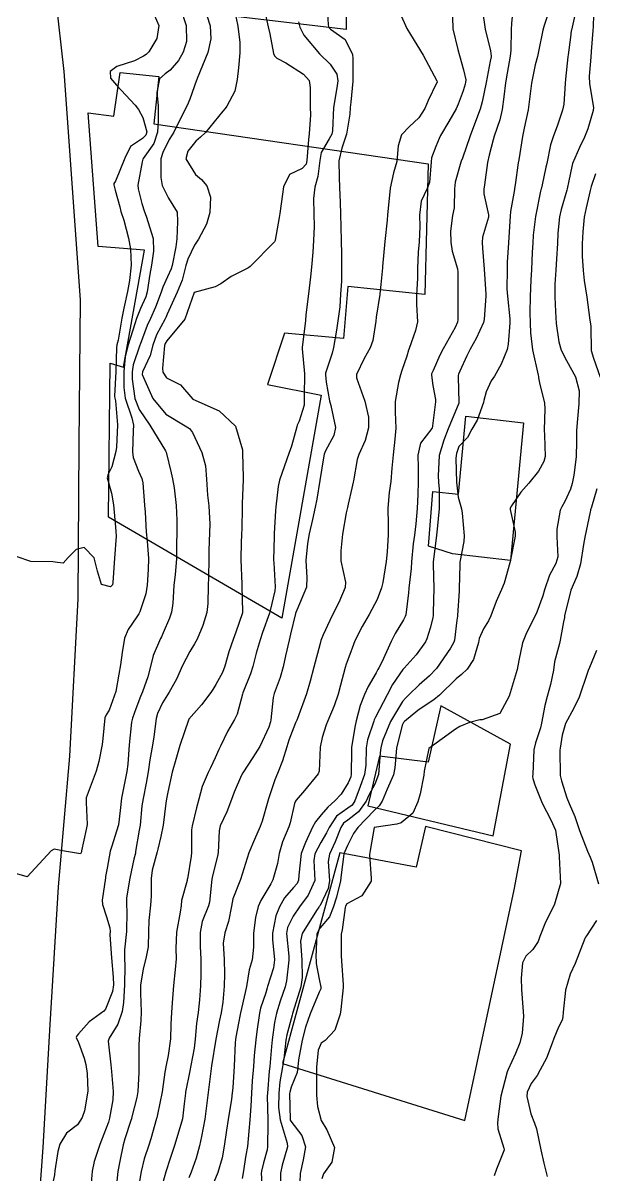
# Model space of a CAD drawing. Header units: metres. Extents: x 307586 to 320046, y 7427249 to 7434250.
# Drawn here: x 318878.8 to 318921.6, y 7429525 to 7429611.4 of the extents above; entities that cross this region are included whole.
import ezdxf

# ---------------------------------------------------------------- set-up
doc = ezdxf.new("R2010")
doc.units = ezdxf.units.M
doc.header["$MEASUREMENT"] = 0
for name, color, linetype in [('Curvas de Nivel 1m', 11, 'Continuous'), ('Curvas de Nivel 5m', 15, 'Continuous'), ('Edificações', 30, 'Continuous'), ('Vias Primárias', 230, 'Continuous')]:
    doc.layers.add(name, color=color, linetype=linetype)

msp = doc.modelspace()

# ---------------------------------------------------------------- linework, layer by layer
at = {"layer": 'Curvas de Nivel 1m', "flags": 128}
for points, elevation in [([(318888.301, 7429612.862), (318889.002, 7429611.259), (318888.852, 7429610.271), (318888.243, 7429609.266), (318888.045, 7429609.074), (318887.85, 7429608.949), (318887.166, 7429608.6), (318885.842, 7429608.18), (318885.355, 7429607.788), (318885.378, 7429607.305), (318885.825, 7429606.78), (318887.21, 7429605.279), (318887.466, 7429604.942), (318887.794, 7429604.357), (318888.084, 7429603.267), (318888.031, 7429603.015), (318887.776, 7429602.776), (318886.869, 7429602.18), (318886.44, 7429601.29), (318885.736, 7429599.571), (318885.629, 7429599.406), (318885.618, 7429599.301), (318885.729, 7429598.907), (318886.059, 7429597.637), (318886.155, 7429597.293), (318886.359, 7429596.635), (318886.73, 7429595.284), (318886.872, 7429594.479), (318886.923, 7429593.281), (318886.804, 7429592.124), (318886.642, 7429591.285), (318886.373, 7429590.042), (318886.208, 7429589.291), (318885.94, 7429587.638), (318885.854, 7429587.296), (318885.817, 7429587.069), (318885.763, 7429585.297), (318885.681, 7429583.435), (318885.699, 7429583.298), (318885.754, 7429583.083), (318885.906, 7429581.294), (318885.813, 7429579.613), (318885.769, 7429579.296), (318885.481, 7429578.132), (318885.189, 7429577.589), (318885.123, 7429577.303), (318885.456, 7429576.173), (318885.601, 7429575.298), (318885.734, 7429573.604), (318885.764, 7429573.295), (318885.783, 7429572.929), (318885.662, 7429571.296), (318885.544, 7429569.467), (318885.508, 7429569.298), (318885.371, 7429569.148), (318884.706, 7429569.307), (318884.382, 7429570.311), (318884.142, 7429571.313), (318883.405, 7429572.097), (318882.783, 7429571.946), (318882.182, 7429571.332), (318881.821, 7429570.903), (318881.389, 7429570.965), (318881.052, 7429571.008), (318879.39, 7429571.045), (318878.363, 7429571.38)], 801), ([(318892.336, 7429612.784), (318892.843, 7429611.215), (318892.906, 7429610.257), (318892.671, 7429609.218), (318891.878, 7429607.274), (318891.861, 7429607.23), (318891.853, 7429607.209), (318891.832, 7429607.157), (318891.319, 7429605.726), (318891.115, 7429605.237), (318890.666, 7429604.37), (318890.112, 7429603.247), (318889.986, 7429603.041), (318889.775, 7429602.69), (318889.285, 7429601.73), (318889.141, 7429601.256), (318889.152, 7429599.843), (318889.25, 7429599.255), (318889.723, 7429598.298), (318890.379, 7429597.243), (318890.392, 7429596.554), (318890.335, 7429595.243), (318890.266, 7429594.655), (318889.987, 7429593.247), (318889.92, 7429592.986), (318889.65, 7429592.402), (318889.284, 7429591.608), (318889.162, 7429591.255), (318888.756, 7429590.124), (318888.36, 7429589.263), (318888.127, 7429588.745), (318887.593, 7429587.327), (318887.574, 7429587.27), (318887.063, 7429585.785), (318886.99, 7429585.279), (318886.995, 7429584.716), (318887.197, 7429583.275), (318887.531, 7429582.447), (318888.318, 7429581.262), (318889.494, 7429579.331), (318889.524, 7429579.28), (318889.544, 7429579.249), (318889.925, 7429577.69), (318890.019, 7429577.242), (318890.143, 7429576.559), (318890.289, 7429575.237), (318890.341, 7429574.145), (318890.335, 7429573.236), (318890.331, 7429572.314), (318890.314, 7429571.236), (318890.21, 7429570.066), (318890.128, 7429569.239), (318890.042, 7429567.922), (318889.945, 7429567.241), (318889.8, 7429566.79), (318889.329, 7429565.688), (318889.196, 7429565.38), (318889.128, 7429565.252), (318888.574, 7429563.994), (318888.396, 7429563.259), (318888.157, 7429562.394), (318887.759, 7429561.265), (318887.628, 7429560.908), (318887.26, 7429559.981), (318887.007, 7429559.274), (318886.948, 7429558.972), (318886.78, 7429557.277), (318886.657, 7429555.833), (318886.594, 7429555.279), (318886.453, 7429554.539), (318886.182, 7429553.285), (318886.102, 7429552.353), (318885.978, 7429551.288), (318885.44, 7429549.599), (318885.348, 7429549.297), (318885.12, 7429548.035), (318885.004, 7429547.411), (318884.986, 7429547.301), (318884.755, 7429545.636), (318884.771, 7429545.303), (318885.074, 7429544.371), (318885.323, 7429543.553), (318885.333, 7429543.296), (318885.331, 7429543.023), (318885.453, 7429541.294), (318885.575, 7429539.841), (318885.587, 7429539.284), (318885.515, 7429538.778), (318884.995, 7429537.453), (318884.86, 7429537.292), (318883.776, 7429536.513), (318882.967, 7429535.605), (318882.835, 7429535.451), (318882.806, 7429535.322), (318882.959, 7429534.945), (318883.406, 7429533.772), (318883.508, 7429533.312), (318883.617, 7429532.625), (318883.674, 7429531.309), (318883.422, 7429529.836), (318883.255, 7429529.315), (318882.887, 7429528.769), (318882.059, 7429528.151), (318881.572, 7429527.333), (318881.428, 7429526.771), (318881.206, 7429525.336), (318881.158, 7429525.019), (318880.823, 7429523.34)], 799), ([(318894.677, 7429612.406), (318894.917, 7429611.19), (318895.071, 7429609.978), (318895.066, 7429609.188), (318894.959, 7429608.071), (318894.876, 7429607.19), (318894.694, 7429606.317), (318894.099, 7429605.197), (318893.971, 7429605.029), (318893.799, 7429604.832), (318892.486, 7429603.219), (318892.125, 7429602.878), (318891.773, 7429602.567), (318891.173, 7429601.825), (318891.009, 7429601.237), (318891.741, 7429600.067), (318892.199, 7429599.685), (318892.588, 7429599.217), (318892.871, 7429598.359), (318892.809, 7429597.214), (318892.574, 7429596.343), (318891.974, 7429595.226), (318891.678, 7429594.781), (318891.171, 7429593.732), (318891.029, 7429593.236), (318890.74, 7429592.145), (318890.381, 7429591.243), (318889.616, 7429589.59), (318889.514, 7429589.351), (318889.463, 7429589.251), (318888.813, 7429588.046), (318888.555, 7429587.26), (318888.341, 7429586.503), (318887.781, 7429585.268), (318887.754, 7429585.075), (318888.545, 7429583.26), (318889.526, 7429582.102), (318890.976, 7429581.228), (318891.294, 7429581.007), (318891.508, 7429580.721), (318892.213, 7429579.213), (318892.485, 7429578.208), (318892.561, 7429577.209), (318892.644, 7429576.019), (318892.742, 7429575.207), (318892.808, 7429573.827), (318892.796, 7429573.206), (318892.752, 7429571.857), (318892.74, 7429571.207), (318892.719, 7429569.867), (318892.707, 7429569.207), (318892.677, 7429567.889), (318892.599, 7429567.208), (318892.304, 7429566.244), (318891.865, 7429565.215), (318891.678, 7429564.858), (318891.314, 7429564.289), (318890.765, 7429563.228), (318890.319, 7429562.203), (318889.759, 7429561.243), (318889.265, 7429560.441), (318888.887, 7429559.623), (318888.785, 7429559.255), (318888.608, 7429557.888), (318888.514, 7429557.257), (318888.314, 7429556.161), (318888.193, 7429555.26), (318888.056, 7429554.4), (318887.811, 7429553.264), (318887.73, 7429552.709), (318887.583, 7429551.266), (318887.527, 7429550.888), (318887.256, 7429549.269), (318887.235, 7429549.165), (318887.127, 7429548.707), (318886.813, 7429547.275), (318886.566, 7429545.803), (318886.557, 7429545.278), (318886.593, 7429544.792), (318886.574, 7429543.277), (318886.421, 7429541.9), (318886.422, 7429541.279), (318886.446, 7429540.694), (318886.423, 7429539.276), (318886.334, 7429537.942), (318886.236, 7429537.278), (318885.931, 7429536.328), (318885.271, 7429535.287), (318885.194, 7429535.054), (318885.387, 7429533.286), (318885.443, 7429532.777), (318885.575, 7429531.283), (318885.536, 7429530.655), (318885.294, 7429529.286), (318885.209, 7429528.968), (318884.881, 7429528.086), (318884.566, 7429527.295), (318884.132, 7429526.023), (318883.988, 7429525.303), (318883.929, 7429524.398)], 798), ([(318907.058, 7429612.206), (318907.606, 7429611.034), (318907.876, 7429610.573), (318908.81, 7429609.02), (318909.834, 7429607.099), (318909.866, 7429607.01), (318909.863, 7429606.979), (318909.831, 7429606.914), (318909.206, 7429605.622), (318908.953, 7429605.018), (318908.503, 7429604.316), (318907.789, 7429603.669), (318907.199, 7429603.039), (318906.943, 7429602.211), (318906.838, 7429601.044), (318906.599, 7429600.199), (318906.335, 7429599.051), (318906.184, 7429597.519), (318906.145, 7429597.054), (318906.111, 7429596.65), (318905.95, 7429595.056), (318905.775, 7429593.169), (318905.765, 7429593.058), (318905.651, 7429591.828), (318905.576, 7429591.129), (318905.567, 7429591.061), (318905.3, 7429589.379), (318905.259, 7429589.064), (318905.045, 7429587.619), (318904.85, 7429587.067), (318904.397, 7429586.256), (318903.809, 7429585.078), (318903.828, 7429584.809), (318904.436, 7429583.071), (318904.715, 7429581.878), (318904.724, 7429581.068), (318904.463, 7429580.111), (318903.985, 7429579.075), (318903.864, 7429578.702), (318903.591, 7429577.079), (318903.568, 7429576.982), (318903.465, 7429576.546), (318903.195, 7429575.334), (318903.14, 7429575.083), (318903.052, 7429574.696), (318902.772, 7429573.087), (318902.642, 7429571.849), (318902.651, 7429571.087), (318902.985, 7429569.476), (318902.97, 7429569.084), (318902.483, 7429567.968), (318902.051, 7429567.093), (318901.831, 7429566.61), (318901.329, 7429565.534), (318901.197, 7429565.23), (318901.153, 7429565.103), (318901.1, 7429564.883), (318900.625, 7429563.11), (318900.349, 7429562.052), (318900.074, 7429561.118), (318899.397, 7429559.271), (318899.337, 7429559.129), (318899.251, 7429558.925), (318898.743, 7429557.63), (318898.595, 7429557.136), (318898.276, 7429556.081), (318897.89, 7429555.143), (318897.696, 7429554.647), (318897.206, 7429553.15), (318897.2, 7429553.133), (318897.181, 7429553.047), (318896.747, 7429551.569), (318896.601, 7429551.158), (318896.171, 7429550.192), (318895.747, 7429549.171), (318895.113, 7429547.18), (318894.553, 7429545.723), (318894.44, 7429545.186), (318894.22, 7429544.04), (318893.949, 7429543.191), (318893.83, 7429542.409), (318893.887, 7429541.187), (318893.923, 7429540.088), (318893.905, 7429539.187), (318893.794, 7429537.981), (318893.659, 7429537.19), (318893.543, 7429536.633), (318893.269, 7429535.195), (318892.943, 7429533.2), (318892.725, 7429531.393), (318892.7, 7429531.202), (318892.491, 7429529.61), (318892.437, 7429529.205), (318892.192, 7429527.894), (318892.036, 7429527.208), (318891.795, 7429526.275), (318891.432, 7429525.214), (318891.251, 7429524.803)], 794), ([(318913.268, 7429612.34), (318913.479, 7429610.966), (318913.859, 7429609.341), (318913.917, 7429608.959), (318913.916, 7429608.896), (318913.849, 7429608.571), (318913.535, 7429606.964), (318913.247, 7429605.533), (318913.086, 7429604.971), (318912.668, 7429603.853), (318912.346, 7429602.982), (318911.766, 7429601.292), (318911.682, 7429601.072), (318911.652, 7429600.991), (318911.227, 7429599.509), (318911.178, 7429598.996), (318911.142, 7429597.572), (318911.032, 7429596.997), (318910.874, 7429595.82), (318910.9, 7429594.998), (318910.989, 7429594.31), (318911.391, 7429592.984), (318911.432, 7429592.755), (318911.409, 7429590.984), (318911.41, 7429589.189), (318911.388, 7429588.983), (318911.217, 7429588.593), (318910.314, 7429586.999), (318910.074, 7429586.514), (318909.568, 7429585.372), (318909.452, 7429585.123), (318909.434, 7429585.011), (318909.555, 7429584.254), (318909.736, 7429583.198), (318909.737, 7429583.007), (318909.525, 7429581.226), (318909.494, 7429581.04), (318909.477, 7429581.01), (318908.608, 7429579.917), (318908.423, 7429579.021), (318908.44, 7429578.064), (318908.438, 7429577.02), (318908.417, 7429576.062), (318908.373, 7429575.021), (318908.277, 7429573.867), (318908.169, 7429573.023), (318908.078, 7429572.361), (318907.95, 7429571.025), (318907.911, 7429570.509), (318907.752, 7429569.026), (318907.715, 7429568.681), (318907.51, 7429567.028), (318907.476, 7429566.904), (318907.347, 7429566.654), (318906.731, 7429565.64), (318906.409, 7429565.044), (318905.732, 7429563.478), (318905.503, 7429563.057), (318905.429, 7429562.93), (318905.297, 7429562.697), (318904.692, 7429561.656), (318904.417, 7429561.069), (318904.102, 7429560.234), (318903.796, 7429559.075), (318903.707, 7429558.617), (318903.454, 7429557.078), (318903.443, 7429556.865), (318903.425, 7429555.078), (318903.387, 7429554.892), (318903.196, 7429554.433), (318902.682, 7429553.592), (318902.206, 7429553.09), (318901.675, 7429552.595), (318901.167, 7429552.026), (318900.755, 7429551.51), (318900.532, 7429551.109), (318899.989, 7429549.965), (318899.664, 7429549.122), (318899.494, 7429547.501), (318899.478, 7429547.125), (318899.363, 7429546.873), (318899.105, 7429546.577), (318898.431, 7429545.798), (318898.034, 7429545.14), (318897.768, 7429544.451), (318897.523, 7429543.145), (318897.531, 7429542.67), (318897.664, 7429541.144), (318897.607, 7429540.564), (318897.155, 7429539.149), (318897.12, 7429539.041), (318897.008, 7429538.689), (318896.628, 7429537.522), (318896.545, 7429537.154), (318896.355, 7429535.773), (318896.269, 7429535.157), (318896.143, 7429533.966), (318896.083, 7429533.159), (318896, 7429532.086), (318895.944, 7429531.16), (318895.893, 7429530.17), (318895.813, 7429529.161), (318895.753, 7429528.293), (318895.636, 7429527.162), (318895.521, 7429526.505), (318895.323, 7429525.165), (318895.251, 7429524.753)], 792), ([(318915.592, 7429612.943), (318915.438, 7429611.394), (318915.425, 7429610.945), (318915.396, 7429609.408), (318915.358, 7429608.945), (318915.124, 7429607.663), (318915, 7429606.948), (318914.871, 7429605.895), (318914.74, 7429604.951), (318914.568, 7429604.18), (318914.154, 7429602.956), (318914.063, 7429602.674), (318913.769, 7429601.533), (318913.654, 7429600.962), (318913.409, 7429599.294), (318913.365, 7429598.966), (318913.382, 7429598.618), (318913.714, 7429597.058), (318913.73, 7429596.96), (318913.729, 7429596.944), (318913.712, 7429596.873), (318913.273, 7429595.383), (318913.235, 7429594.967), (318913.268, 7429594.554), (318913.384, 7429592.963), (318913.518, 7429591.087), (318913.517, 7429590.961), (318913.391, 7429589.188), (318913.338, 7429588.963), (318912.79, 7429587.779), (318912.344, 7429586.972), (318912.09, 7429586.471), (318911.568, 7429585.323), (318911.465, 7429585.08), (318911.438, 7429584.982), (318911.436, 7429584.856), (318911.505, 7429582.981), (318911.487, 7429582.925), (318910.684, 7429580.993), (318910.36, 7429580.148), (318910.024, 7429579.002), (318909.942, 7429577.467), (318909.978, 7429577.002), (318910.011, 7429576.456), (318910.009, 7429575.002), (318909.878, 7429573.453), (318909.826, 7429573.004), (318909.583, 7429571.185), (318909.56, 7429571.008), (318909.564, 7429570.844), (318909.608, 7429569.006), (318909.582, 7429567.233), (318909.569, 7429567.007), (318909.539, 7429566.818), (318909.338, 7429566.045), (318909.097, 7429565.241), (318908.987, 7429565.013), (318908.293, 7429564.04), (318907.405, 7429563.029), (318907.352, 7429562.98), (318907.301, 7429562.927), (318906.527, 7429561.799), (318906.117, 7429561.047), (318905.256, 7429559.368), (318905.152, 7429559.163), (318905.114, 7429559.061), (318904.651, 7429557.654), (318904.553, 7429557.067), (318904.532, 7429555.748), (318904.427, 7429555.068), (318904.099, 7429554.165), (318903.692, 7429553.075), (318903.494, 7429552.761), (318903.175, 7429552.534), (318902.311, 7429551.943), (318901.764, 7429551.094), (318901.573, 7429550.672), (318901.141, 7429549.946), (318900.695, 7429549.107), (318900.631, 7429548.61), (318900.696, 7429547.106), (318900.195, 7429546.015), (318899.533, 7429545.123), (318899.076, 7429544.425), (318898.634, 7429543.568), (318898.567, 7429543.135), (318898.733, 7429541.438), (318898.741, 7429541.133), (318898.58, 7429539.571), (318898.47, 7429539.135), (318898.089, 7429538.053), (318897.808, 7429537.142), (318897.662, 7429536.464), (318897.497, 7429535.145), (318897.452, 7429534.651), (318897.309, 7429533.146), (318897.275, 7429532.81), (318897.138, 7429531.148), (318897.132, 7429530.926), (318897.159, 7429529.147), (318897.175, 7429528.863), (318897.156, 7429527.147), (318897.112, 7429526.905), (318896.854, 7429525.92), (318896.694, 7429525.303), (318896.682, 7429525.152), (318896.787, 7429523.187)], 791), ([(318920.297, 7429612.488), (318919.938, 7429610.889), (318919.928, 7429610.844), (318919.875, 7429610.369), (318919.698, 7429609.049), (318919.678, 7429608.892), (318919.493, 7429607.236), (318919.463, 7429606.894), (318919.363, 7429605.341), (318919.279, 7429604.895), (318918.907, 7429603.783), (318918.567, 7429602.902), (318918.376, 7429602.305), (318918.085, 7429600.907), (318918.033, 7429600.633), (318917.739, 7429599.305), (318917.666, 7429598.979), (318917.652, 7429598.911), (318917.632, 7429598.811), (318917.239, 7429596.917), (318917.079, 7429595.532), (318917.043, 7429594.92), (318917.005, 7429594.248), (318916.934, 7429592.921), (318916.903, 7429592.169), (318916.837, 7429590.922), (318916.816, 7429589.731), (318916.847, 7429588.921), (318916.882, 7429588.197), (318917.031, 7429586.918), (318917.451, 7429585.025), (318917.462, 7429584.912), (318917.468, 7429584.818), (318917.558, 7429584.445), (318917.923, 7429582.906), (318917.943, 7429582.502), (318917.899, 7429580.906), (318917.913, 7429580.51), (318917.959, 7429578.905), (318917.868, 7429578.528), (318917.482, 7429577.816), (318916.747, 7429576.921), (318916.147, 7429576.246), (318915.447, 7429575.213), (318915.349, 7429575.037), (318915.337, 7429574.941), (318915.438, 7429574.49), (318915.726, 7429573.235), (318915.724, 7429572.935), (318915.406, 7429571.296), (318915.339, 7429571.005), (318915.326, 7429570.941), (318914.9, 7429569.425), (318914.703, 7429568.947), (318914.286, 7429568.029), (318913.887, 7429566.955), (318913.71, 7429566.593), (318913.338, 7429565.98), (318913.028, 7429565.262), (318912.961, 7429564.964), (318912.591, 7429563.686), (318912.115, 7429562.972), (318911.706, 7429562.569), (318911.295, 7429562.223), (318910.048, 7429560.999), (318909.625, 7429560.657), (318909.274, 7429560.447), (318908.428, 7429559.851), (318907.413, 7429559.028), (318907.335, 7429558.947), (318907.25, 7429558.751), (318906.821, 7429557.036), (318906.692, 7429555.556), (318906.587, 7429555.039), (318906.113, 7429553.967), (318905.747, 7429553.052), (318905.527, 7429552.706), (318905.173, 7429552.38), (318904.518, 7429551.711), (318903.918, 7429551.072), (318903.6, 7429550.624), (318903.14, 7429549.744), (318902.935, 7429549.282), (318902.873, 7429549.083), (318902.674, 7429547.527), (318902.625, 7429547.085), (318902.32, 7429545.862), (318902.076, 7429545.09), (318901.79, 7429544.379), (318901.067, 7429543.524), (318900.854, 7429543.103), (318900.778, 7429541.362), (318900.784, 7429541.104), (318900.805, 7429540.878), (318901.019, 7429539.703), (318901.145, 7429539.099), (318901.133, 7429538.978), (318901.009, 7429538.73), (318900.338, 7429537.11), (318899.998, 7429536.094), (318899.745, 7429535.118), (318899.479, 7429533.653), (318899.428, 7429533.123), (318899.361, 7429532.699), (318898.92, 7429531.597), (318898.81, 7429531.236), (318898.801, 7429531.131), (318898.842, 7429529.182), (318898.849, 7429529.13), (318898.892, 7429529.038), (318899.73, 7429527.965), (318899.985, 7429527.113), (318899.824, 7429526.15), (318899.598, 7429525.119), (318899.544, 7429523.833)], 789), ([(318921.615, 7429612.873), (318921.575, 7429611.184), (318921.554, 7429610.873), (318921.424, 7429609.31), (318921.39, 7429608.875), (318921.267, 7429607.448), (318921.284, 7429606.875), (318921.584, 7429605.095), (318921.58, 7429604.872), (318921.166, 7429603.5), (318920.917, 7429602.879), (318920.549, 7429602.108), (318920.026, 7429600.887), (318919.964, 7429600.684), (318919.744, 7429599.607), (318919.62, 7429599.006), (318919.593, 7429598.891), (318919.161, 7429597.453), (318919.047, 7429596.897), (318918.933, 7429595.659), (318918.888, 7429594.898), (318918.821, 7429593.749), (318918.772, 7429592.899), (318918.707, 7429591.845), (318918.696, 7429590.899), (318918.737, 7429589.788), (318918.795, 7429588.898), (318918.989, 7429587.506), (318919.169, 7429586.894), (318919.581, 7429586.123), (318920.25, 7429584.88), (318920.509, 7429583.832), (318920.508, 7429582.876), (318920.4, 7429581.746), (318920.317, 7429580.878), (318920.32, 7429580.069), (318920.304, 7429578.878), (318920.121, 7429577.522), (318919.996, 7429576.882), (318919.877, 7429576.474), (318919.453, 7429575.545), (318919.21, 7429575.129), (318919.107, 7429574.893), (318918.858, 7429573.466), (318918.835, 7429572.896), (318918.909, 7429571.394), (318918.783, 7429570.896), (318918.289, 7429570.002), (318917.911, 7429568.905), (318917.803, 7429568.472), (318917.356, 7429567.24), (318917.198, 7429566.912), (318916.565, 7429565.691), (318916.26, 7429564.926), (318915.987, 7429563.607), (318915.877, 7429562.931), (318915.283, 7429560.94), (318914.564, 7429559.646), (318913.256, 7429559.171), (318913.07, 7429559.147), (318912.303, 7429558.97), (318911.572, 7429558.654), (318911.248, 7429558.451), (318909.233, 7429557.01), (318908.906, 7429555.315), (318908.868, 7429555.013), (318908.592, 7429553.613), (318908.425, 7429553.018), (318908.044, 7429552.147), (318907.159, 7429551.442), (318906.855, 7429551.337), (318905.153, 7429551.073), (318904.834, 7429549.365), (318904.798, 7429549.063), (318904.921, 7429547.256), (318904.908, 7429547.062), (318904.212, 7429545.953), (318903.087, 7429545.345), (318902.993, 7429545.172), (318902.976, 7429545.081), (318902.738, 7429543.411), (318902.682, 7429543.084), (318902.675, 7429541.447), (318902.699, 7429541.083), (318902.808, 7429539.289), (318902.812, 7429539.082), (318902.647, 7429537.433), (318902.588, 7429537.084), (318902.195, 7429535.868), (318901.463, 7429535.095), (318901.161, 7429534.898), (318900.956, 7429534.369), (318900.812, 7429533.102), (318900.82, 7429531.195), (318900.817, 7429531.101), (318900.811, 7429531), (318900.903, 7429530.156), (318901.171, 7429529.097), (318901.59, 7429528.388), (318902.167, 7429527.087), (318901.962, 7429525.983), (318901.342, 7429525.095), (318901.212, 7429524.724)], 788), ([(318897.006, 7429612.043), (318897.198, 7429611.16), (318897.322, 7429610.613), (318897.599, 7429609.154), (318897.665, 7429608.967), (318897.849, 7429608.808), (318898.532, 7429608.458), (318899.838, 7429607.608), (318900.274, 7429607.126), (318900.349, 7429606.601), (318900.352, 7429605.125), (318900.371, 7429604.55), (318900.282, 7429603.125), (318900.216, 7429602.686), (318900.09, 7429601.127), (318900.035, 7429600.843), (318899.747, 7429600.531), (318898.797, 7429600.084), (318898.333, 7429599.144), (318898.269, 7429598.603), (318898.071, 7429597.146), (318898.014, 7429596.841), (318897.717, 7429595.15), (318897.71, 7429595.122), (318897.682, 7429595.019), (318895.853, 7429593.177), (318895.748, 7429593.092), (318895.661, 7429593.041), (318894.412, 7429592.432), (318893.643, 7429591.88), (318893.211, 7429591.635), (318891.633, 7429591.23), (318890.935, 7429589.23), (318889.596, 7429587.587), (318889.458, 7429587.387), (318889.423, 7429587.252), (318889.282, 7429585.538), (318889.288, 7429585.253), (318889.559, 7429584.811), (318890.622, 7429584.303), (318891.543, 7429583.22), (318893.53, 7429582.33), (318894.753, 7429581.188), (318895.259, 7429579.419), (318895.274, 7429579.182), (318895.322, 7429577.334), (318895.318, 7429577.182), (318895.255, 7429575.373), (318895.248, 7429575.182), (318895.208, 7429573.399), (318895.205, 7429573.182), (318895.157, 7429571.422), (318895.155, 7429571.182), (318895.219, 7429569.337), (318895.224, 7429569.181), (318895.273, 7429567.262), (318895.26, 7429567.181), (318894.781, 7429565.736), (318894.574, 7429565.187), (318894.237, 7429564.267), (318893.933, 7429563.194), (318893.769, 7429562.722), (318893.282, 7429561.8), (318893.05, 7429561.428), (318892.898, 7429561.204), (318892.201, 7429560.273), (318891.253, 7429559.22), (318890.572, 7429557.23), (318890.261, 7429556.19), (318890.005, 7429555.238), (318889.667, 7429553.722), (318889.574, 7429553.244), (318889.523, 7429552.9), (318889.31, 7429551.248), (318889.144, 7429550.405), (318888.929, 7429549.458), (318888.877, 7429549.253), (318888.501, 7429547.874), (318888.413, 7429547.257), (318888.412, 7429545.938), (318888.367, 7429545.257), (318888.236, 7429544.093), (318888.224, 7429543.258), (318888.188, 7429542.117), (318888.012, 7429541.26), (318887.819, 7429540.468), (318887.631, 7429539.264), (318887.607, 7429538.664), (318887.663, 7429537.263), (318887.651, 7429536.595), (318887.519, 7429535.264), (318887.489, 7429534.733), (318887.502, 7429533.264), (318887.499, 7429532.7), (318887.409, 7429531.265), (318887.339, 7429530.835), (318886.947, 7429529.269), (318886.937, 7429529.225), (318886.891, 7429529.102), (318886.439, 7429527.713), (318886.321, 7429527.276), (318886.074, 7429526.058), (318885.924, 7429525.279), (318885.819, 7429524.294)], 797), ([(318899.481, 7429611.532), (318899.559, 7429611.133), (318899.867, 7429610.534), (318901.046, 7429609.118), (318901.845, 7429608.339), (318902.345, 7429607.609), (318902.417, 7429607.101), (318902.347, 7429606.58), (318902.106, 7429605.105), (318902.015, 7429603.336), (318901.966, 7429603.107), (318901.778, 7429602.753), (318901.166, 7429601.712), (318901.059, 7429601.117), (318900.931, 7429599.928), (318900.707, 7429599.12), (318900.583, 7429598.262), (318900.631, 7429597.121), (318900.637, 7429596.182), (318900.593, 7429595.121), (318900.545, 7429594.251), (318900.453, 7429593.122), (318900.369, 7429592.402), (318900.214, 7429591.121), (318900.032, 7429589.539), (318899.983, 7429589.124), (318899.762, 7429587.295), (318899.734, 7429587.128), (318899.735, 7429586.984), (318899.908, 7429585.125), (318899.883, 7429583.461), (318899.896, 7429583.125), (318899.907, 7429582.755), (318899.52, 7429581.578), (318899.38, 7429581.266), (318899.337, 7429581.132), (318898.941, 7429579.693), (318898.75, 7429579.137), (318898.417, 7429578.207), (318898.04, 7429577.144), (318897.936, 7429576.675), (318897.777, 7429575.147), (318897.751, 7429574.835), (318897.657, 7429573.148), (318897.65, 7429572.917), (318897.597, 7429571.148), (318897.61, 7429570.929), (318897.725, 7429569.146), (318897.686, 7429568.831), (318897.355, 7429567.352), (318897.296, 7429567.151), (318896.781, 7429565.708), (318896.604, 7429565.161), (318896.306, 7429564.159), (318896.043, 7429563.169), (318895.863, 7429562.603), (318895.306, 7429561.18), (318895.272, 7429561.08), (318894.858, 7429559.583), (318894.668, 7429559.186), (318894.141, 7429558.294), (318893.619, 7429557.196), (318893.499, 7429556.927), (318893.22, 7429556.31), (318892.86, 7429555.551), (318892.686, 7429555.205), (318892.256, 7429554.146), (318892.001, 7429553.212), (318891.823, 7429552.563), (318891.484, 7429551.217), (318891.455, 7429550.912), (318891.452, 7429549.217), (318891.423, 7429548.924), (318891.134, 7429547.22), (318891.13, 7429547.203), (318891.111, 7429547.115), (318890.7, 7429545.615), (318890.661, 7429545.226), (318890.593, 7429544.742), (318890.313, 7429543.231), (318890.276, 7429542), (318890.283, 7429541.231), (318890.213, 7429540.42), (318890.1, 7429539.234), (318890.029, 7429538.26), (318889.946, 7429537.236), (318889.907, 7429536.308), (318889.862, 7429535.237), (318889.695, 7429533.984), (318889.533, 7429533.241), (318889.445, 7429532.733), (318889.242, 7429531.245), (318888.896, 7429529.55), (318888.835, 7429529.309), (318888.818, 7429529.251), (318888.406, 7429527.727), (318888.242, 7429527.256), (318887.895, 7429526.222), (318887.671, 7429525.262), (318887.55, 7429524.548)], 796), ([(318911.008, 7429611.883), (318911.053, 7429610.998), (318911.414, 7429609.44), (318911.535, 7429608.993), (318911.842, 7429607.923), (318912.011, 7429607.164), (318912.002, 7429606.987), (318911.971, 7429606.848), (318911.823, 7429606.351), (318911.456, 7429605.346), (318911.291, 7429604.995), (318910.745, 7429604.049), (318910.118, 7429603.007), (318910.008, 7429602.78), (318909.775, 7429602.184), (318909.455, 7429601.325), (318909.411, 7429601.014), (318909.292, 7429599.462), (318909.126, 7429599.016), (318908.667, 7429598.077), (318908.534, 7429597.022), (318908.558, 7429596.164), (318908.519, 7429595.022), (318908.451, 7429594.247), (318908.391, 7429593.023), (318908.384, 7429592.294), (318908.315, 7429591.023), (318908.332, 7429590.324), (318908.392, 7429589.022), (318908.257, 7429588.373), (318907.771, 7429587.028), (318907.724, 7429586.895), (318907.584, 7429586.454), (318907.226, 7429585.377), (318907.119, 7429585.037), (318906.975, 7429584.456), (318906.715, 7429583.042), (318906.73, 7429582.241), (318906.773, 7429581.041), (318906.694, 7429580.225), (318906.563, 7429579.044), (318906.48, 7429578.042), (318906.389, 7429577.046), (318906.281, 7429576.227), (318906.166, 7429575.049), (318906.189, 7429573.807), (318906.195, 7429573.048), (318906.112, 7429571.758), (318906.034, 7429571.05), (318905.797, 7429569.471), (318905.698, 7429569.055), (318905.364, 7429568.198), (318904.98, 7429567.441), (318904.76, 7429567.066), (318904.237, 7429566.173), (318903.692, 7429565.076), (318903.585, 7429564.812), (318903.313, 7429564.071), (318903.048, 7429563.34), (318902.97, 7429563.083), (318902.619, 7429561.75), (318902.444, 7429561.088), (318902.154, 7429560.202), (318901.671, 7429559.096), (318901.552, 7429558.795), (318901.24, 7429557.837), (318901.097, 7429557.102), (318901.008, 7429555.301), (318900.944, 7429555.104), (318899.924, 7429553.853), (318899.289, 7429553.128), (318899.25, 7429553.061), (318899.179, 7429552.88), (318898.847, 7429551.443), (318898.742, 7429551.134), (318898.263, 7429550.018), (318898.011, 7429549.141), (318897.888, 7429548.38), (318897.553, 7429547.146), (318897.402, 7429546.853), (318897.101, 7429546.355), (318896.644, 7429545.602), (318896.451, 7429545.159), (318896.25, 7429544.338), (318896.092, 7429543.165), (318896.107, 7429542.104), (318896, 7429541.16), (318895.782, 7429540.406), (318895.558, 7429539.165), (318895.474, 7429538.7), (318895.124, 7429537.169), (318895.104, 7429537.056), (318894.982, 7429536.414), (318894.779, 7429535.36), (318894.744, 7429535.173), (318894.716, 7429534.929), (318894.639, 7429533.175), (318894.548, 7429531.546), (318894.507, 7429531.176), (318894.444, 7429530.713), (318894.199, 7429529.18), (318894.077, 7429528.374), (318893.902, 7429527.185), (318893.738, 7429526.309), (318893.42, 7429525.191), (318892.828, 7429523.742)], 793), ([(318921.752, 7429600.123), (318921.43, 7429599.18), (318921.346, 7429598.874), (318921.037, 7429597.559), (318920.902, 7429596.878), (318920.793, 7429595.782), (318920.739, 7429594.879), (318920.743, 7429593.949), (318920.823, 7429592.873), (318920.9, 7429592.116), (318921.101, 7429590.868), (318921.333, 7429589.148), (318921.381, 7429588.863), (318921.395, 7429588.648), (318921.422, 7429586.863), (318921.584, 7429586.295), (318922.102, 7429584.855)], 787), ([(318921.834, 7429576.49), (318921.447, 7429575.126), (318921.38, 7429574.925), (318921.362, 7429574.861), (318921.336, 7429574.756), (318920.941, 7429572.867), (318920.857, 7429572.308), (318920.633, 7429570.872), (318920.34, 7429569.925), (318919.9, 7429568.882), (318919.419, 7429566.955), (318919.415, 7429566.889), (318919.41, 7429566.831), (318919.347, 7429566.507), (318919.092, 7429565.127), (318919.034, 7429564.893), (318918.683, 7429563.522), (318918.589, 7429562.897), (318918.383, 7429561.808), (318918.123, 7429560.902), (318917.943, 7429560.233), (318917.688, 7429558.906), (318917.609, 7429558.547), (318917.238, 7429557.434), (318917.122, 7429556.912), (318917.034, 7429555.084), (318917.029, 7429554.913), (318917.047, 7429554.758), (318917.197, 7429554.288), (318917.735, 7429552.904), (318918.405, 7429551.664), (318918.747, 7429550.894), (318919.025, 7429549.001), (318919.032, 7429548.891), (318919.113, 7429546.89), (318918.659, 7429545.324), (318918.474, 7429544.896), (318917.994, 7429543.98), (318917.581, 7429542.905), (318917.439, 7429542.526), (318917.053, 7429541.94), (318916.531, 7429541.432), (318916.279, 7429540.918), (318916.169, 7429539.775), (318916.199, 7429538.918), (318916.302, 7429537.615), (318916.335, 7429536.917), (318916.242, 7429535.649), (318916.077, 7429534.919), (318915.754, 7429534.123), (318915.194, 7429532.927), (318915.127, 7429532.742), (318914.934, 7429532.067), (318914.643, 7429530.934), (318914.438, 7429529.399), (318914.394, 7429528.937), (318914.417, 7429528.465), (318914.874, 7429527.015), (318914.897, 7429526.93), (318914.895, 7429526.907), (318914.871, 7429526.818), (318914.333, 7429525.456), (318914.157, 7429524.94)], 787), ([(318921.823, 7429564.35), (318921.305, 7429563.095), (318921.196, 7429562.862), (318921.138, 7429562.699), (318920.529, 7429560.871), (318920.118, 7429560.029), (318919.498, 7429558.886), (318919.244, 7429558.019), (318919.089, 7429557.037), (318919.078, 7429556.892), (318919.1, 7429554.995), (318919.114, 7429554.891), (318919.2, 7429554.58), (318919.604, 7429553.3), (318919.771, 7429552.881), (318920.194, 7429551.895), (318920.548, 7429550.869), (318921.14, 7429549.313), (318921.347, 7429548.858), (318921.496, 7429548.489), (318921.98, 7429546.851)], 786), ([(318921.82, 7429544.108), (318921.064, 7429542.96), (318920.996, 7429542.861), (318920.952, 7429542.752), (318920.212, 7429540.872), (318919.839, 7429540.07), (318919.497, 7429538.883), (318919.328, 7429537.217), (318919.303, 7429536.885), (318919.238, 7429536.637), (318918.981, 7429536.099), (318918.612, 7429535.25), (318918.498, 7429534.895), (318918.076, 7429533.775), (318917.601, 7429532.903), (318917.359, 7429532.486), (318916.933, 7429531.885), (318916.621, 7429531.218), (318916.599, 7429530.913), (318916.903, 7429529.611), (318917.174, 7429528.907), (318917.331, 7429528.463), (318917.652, 7429526.902), (318917.868, 7429525.889), (318918.111, 7429524.897)], 786)]:
    msp.add_lwpolyline(points, dxfattribs=dict(at, elevation=elevation))
at = {"layer": 'Curvas de Nivel 5m', "flags": 128}
for points, elevation in [([(318901.604, 7429613.113), (318901.691, 7429611.297), (318901.737, 7429611.111), (318901.872, 7429610.973), (318902.978, 7429610.207), (318903.508, 7429609.085), (318903.544, 7429608.779), (318903.544, 7429607.084), (318903.394, 7429605.502), (318903.344, 7429605.087), (318903.311, 7429604.6), (318903.074, 7429603.091), (318902.728, 7429602.057), (318902.489, 7429601.099), (318902.517, 7429599.871), (318902.55, 7429599.098), (318902.599, 7429597.974), (318902.621, 7429597.096), (318902.638, 7429596.156), (318902.679, 7429595.095), (318902.701, 7429594.122), (318902.706, 7429593.094), (318902.684, 7429592.058), (318902.629, 7429591.09), (318902.559, 7429590.155), (318902.427, 7429589.092), (318902.308, 7429588.391), (318902.103, 7429587.095), (318902.002, 7429586.68), (318901.567, 7429585.383), (318901.503, 7429585.162), (318901.499, 7429585.101), (318901.502, 7429585.041), (318901.557, 7429584.502), (318901.793, 7429583.097), (318901.886, 7429582.749), (318902.247, 7429581.093), (318902.113, 7429580.488), (318901.495, 7429579.331), (318901.39, 7429579.102), (318901.36, 7429578.97), (318901.066, 7429577.106), (318900.835, 7429575.727), (318900.719, 7429575.111), (318900.52, 7429574.2), (318900.277, 7429573.117), (318900.145, 7429572.386), (318900.029, 7429571.12), (318900.101, 7429569.84), (318900.062, 7429569.12), (318899.355, 7429567.381), (318899.277, 7429567.208), (318899.256, 7429567.131), (318898.88, 7429565.584), (318898.766, 7429565.136), (318898.497, 7429563.952), (318898.319, 7429563.14), (318898.088, 7429562.345), (318897.655, 7429561.146), (318897.58, 7429560.836), (318897.404, 7429559.148), (318897.38, 7429559.021), (318897.247, 7429558.607), (318896.563, 7429557.16), (318896.049, 7429556.339), (318895.296, 7429555.179), (318895.201, 7429555.006), (318894.635, 7429553.739), (318894.433, 7429553.187), (318894.096, 7429552.263), (318893.607, 7429551.195), (318893.51, 7429550.835), (318893.437, 7429549.197), (318893.4, 7429548.927), (318893.119, 7429547.857), (318892.99, 7429547.326), (318892.969, 7429547.201), (318892.803, 7429545.487), (318892.728, 7429545.204), (318892.256, 7429544.023), (318892.096, 7429543.21), (318892.098, 7429542.159), (318892.138, 7429541.209), (318892.157, 7429540.073), (318892.131, 7429539.209), (318892.057, 7429538.155), (318891.935, 7429537.211), (318891.816, 7429536.376), (318891.723, 7429535.212), (318891.639, 7429534.531), (318891.394, 7429533.215), (318891.322, 7429532.831), (318891.003, 7429531.219), (318890.987, 7429531.145), (318890.904, 7429530.339), (318890.765, 7429529.222), (318890.729, 7429529.06), (318890.172, 7429527.231), (318889.847, 7429526.246), (318889.523, 7429525.24), (318889.014, 7429523.436)], 795), ([(318890.655, 7429612.479), (318891.049, 7429611.238), (318891.061, 7429610.038), (318890.83, 7429609.24), (318890.477, 7429608.613), (318889.839, 7429607.907), (318889.471, 7429607.619), (318889.057, 7429607.258), (318888.857, 7429606.22), (318888.953, 7429605.259), (318888.945, 7429604.105), (318888.896, 7429603.259), (318888.624, 7429602.408), (318887.807, 7429601.269), (318887.792, 7429601.231), (318887.75, 7429601.027), (318887.429, 7429599.275), (318887.443, 7429598.987), (318887.719, 7429597.888), (318887.909, 7429597.268), (318888.038, 7429596.936), (318888.572, 7429595.261), (318888.607, 7429594.327), (318888.456, 7429593.262), (318888.325, 7429592.591), (318888.113, 7429591.265), (318888.01, 7429590.885), (318887.62, 7429590.013), (318887.32, 7429589.274), (318887.194, 7429588.862), (318886.696, 7429587.283), (318886.475, 7429586.391), (318886.377, 7429585.288), (318886.357, 7429584.094), (318886.477, 7429583.286), (318886.971, 7429581.828), (318887.09, 7429581.276), (318887.081, 7429580.848), (318887.022, 7429579.277), (318887.058, 7429578.846), (318887.478, 7429577.807), (318887.717, 7429577.268), (318887.784, 7429576.951), (318887.925, 7429575.265), (318887.961, 7429574.741), (318888.046, 7429573.264), (318888.116, 7429572.559), (318888.227, 7429571.262), (318888.204, 7429570.442), (318888.127, 7429569.262), (318888.023, 7429568.607), (318887.566, 7429567.268), (318887.495, 7429567.124), (318887.347, 7429566.895), (318886.684, 7429565.929), (318886.41, 7429565.284), (318886.237, 7429564.211), (318886.11, 7429563.288), (318885.996, 7429562.586), (318885.777, 7429561.292), (318885.259, 7429559.874), (318885.033, 7429559.524), (318884.952, 7429559.303), (318884.79, 7429557.752), (318884.733, 7429557.305), (318884.5, 7429556.021), (318884.304, 7429555.309), (318883.992, 7429554.515), (318883.555, 7429553.316), (318883.536, 7429552.958), (318883.631, 7429551.315), (318883.537, 7429550.928), (318883.194, 7429549.319), (318883.189, 7429549.263), (318883.131, 7429549.115), (318881.769, 7429549.334), (318881.134, 7429549.451), (318880.908, 7429549.343), (318879.113, 7429547.37), (318877.119, 7429547.961)], 800), ([(318918.311, 7429612.494), (318917.886, 7429611.255), (318917.787, 7429610.911), (318917.47, 7429609.304), (318917.385, 7429608.917), (318917.232, 7429608.305), (318916.957, 7429606.923), (318916.824, 7429605.919), (318916.686, 7429604.927), (318916.403, 7429603.544), (318916.274, 7429602.933), (318915.997, 7429601.168), (318915.957, 7429600.937), (318915.928, 7429600.77), (318915.741, 7429599.463), (318915.672, 7429599.002), (318915.662, 7429598.941), (318915.365, 7429597.295), (318915.338, 7429596.944), (318915.253, 7429595.381), (318915.213, 7429594.945), (318915.119, 7429593.495), (318915.111, 7429592.946), (318915.104, 7429591.49), (318915.135, 7429590.945), (318915.316, 7429589.245), (318915.329, 7429588.943), (318915.196, 7429587.345), (318915.113, 7429586.945), (318914.673, 7429585.853), (318914.159, 7429584.954), (318913.931, 7429584.584), (318913.551, 7429583.775), (318913.383, 7429583.123), (318913.356, 7429582.962), (318912.86, 7429581.636), (318912.476, 7429580.97), (318912.138, 7429580.349), (318911.503, 7429579.66), (318911.327, 7429579.151), (318911.29, 7429578.983), (318911.272, 7429578.765), (318911.322, 7429576.982), (318911.456, 7429575.867), (318911.683, 7429574.978), (318911.756, 7429574.661), (318911.893, 7429572.975), (318911.864, 7429572.53), (318911.574, 7429570.978), (318911.562, 7429570.817), (318911.519, 7429568.979), (318911.514, 7429568.836), (318911.392, 7429566.98), (318911.39, 7429566.942), (318911.348, 7429566.632), (318911.166, 7429565.142), (318911.119, 7429564.983), (318910.872, 7429564.54), (318909.827, 7429563.002), (318909.297, 7429562.451), (318908.513, 7429561.796), (318907.744, 7429561.025), (318907.503, 7429560.795), (318907.268, 7429560.542), (318906.359, 7429559.043), (318905.767, 7429557.58), (318905.637, 7429557.054), (318905.604, 7429556.678), (318905.466, 7429555.056), (318905.196, 7429554.344), (318904.749, 7429553.502), (318904.546, 7429553.066), (318903.98, 7429552.263), (318903.161, 7429551.635), (318902.841, 7429551.4), (318902.645, 7429551.085), (318902.219, 7429550.013), (318901.788, 7429549.093), (318901.697, 7429548.524), (318901.787, 7429547.093), (318901.684, 7429546.515), (318901.085, 7429545.236), (318901.032, 7429545.152), (318900.997, 7429545.101), (318900.824, 7429544.847), (318899.744, 7429543.12), (318899.63, 7429542.546), (318899.712, 7429541.12), (318899.733, 7429539.833), (318899.655, 7429539.12), (318899.057, 7429537.193), (318899.032, 7429537.129), (318899.023, 7429537.099), (318898.991, 7429536.995), (318898.586, 7429535.516), (318898.52, 7429535.134), (318898.363, 7429533.722), (318898.275, 7429533.137), (318898.067, 7429531.997), (318897.989, 7429531.139), (318897.978, 7429530.063), (318898.096, 7429529.138), (318898.611, 7429527.397), (318898.641, 7429527.132), (318898.239, 7429525.75), (318898.131, 7429525.137), (318898.133, 7429523.833)], 790)]:
    msp.add_lwpolyline(points, dxfattribs=dict(at, elevation=elevation))
at = {"layer": 'Edificações'}
for points in [[(318903.003, 7429619.551), (318903.045, 7429610.949), (318884.105, 7429613.19)], [(318883.69, 7429604.686), (318885.617, 7429604.445), (318886.099, 7429607.734), (318888.989, 7429607.413), (318888.628, 7429603.884), (318909.194, 7429600.864), (318908.954, 7429591.068), (318903.172, 7429591.669), (318902.848, 7429587.762), (318898.431, 7429588.163), (318897.146, 7429584.313), (318901.161, 7429583.511), (318898.229, 7429566.794), (318885.22, 7429574.374), (318885.337, 7429585.906), (318886.341, 7429585.625), (318887.907, 7429594.389), (318884.45, 7429594.68), (318883.69, 7429604.686)], [(318912.03, 7429581.934), (318916.343, 7429581.447), (318915.366, 7429571.123), (318911.013, 7429571.611), (318909.222, 7429572.18), (318909.548, 7429576.285), (318911.46, 7429576.081), (318912.03, 7429581.934)], [(318904.661, 7429552.709), (318914.073, 7429550.464), (318915.372, 7429557.339), (318910.139, 7429560.216), (318909.191, 7429555.971), (318905.539, 7429556.427), (318904.661, 7429552.709)], [(318911.938, 7429529.107), (318915.653, 7429546.393), (318916.207, 7429549.326), (318909.005, 7429551.152), (318908.285, 7429548.109), (318902.558, 7429549.169), (318898.273, 7429533.383), (318911.938, 7429529.107)]]:
    msp.add_lwpolyline(points, dxfattribs=at)
at = {"layer": 'Vias Primárias'}
msp.add_lwpolyline([(318879.287, 7429512.91), (318880.321, 7429527.063), (318880.852, 7429536.294), (318881.458, 7429546.622), (318882.329, 7429556.425), (318882.935, 7429568.229), (318883.012, 7429579.813), (318883.126, 7429590.675), (318881.889, 7429607.807), (318881.28, 7429613.365)], dxfattribs=at)
msp.add_lwpolyline([(318879.287, 7429512.91), (318880.321, 7429527.063), (318880.852, 7429536.294), (318881.458, 7429546.622), (318882.329, 7429556.425), (318882.935, 7429568.229), (318883.012, 7429579.813), (318883.126, 7429590.675), (318881.889, 7429607.807), (318881.28, 7429613.365)], dxfattribs=at)

doc.saveas('drawing.dxf')
